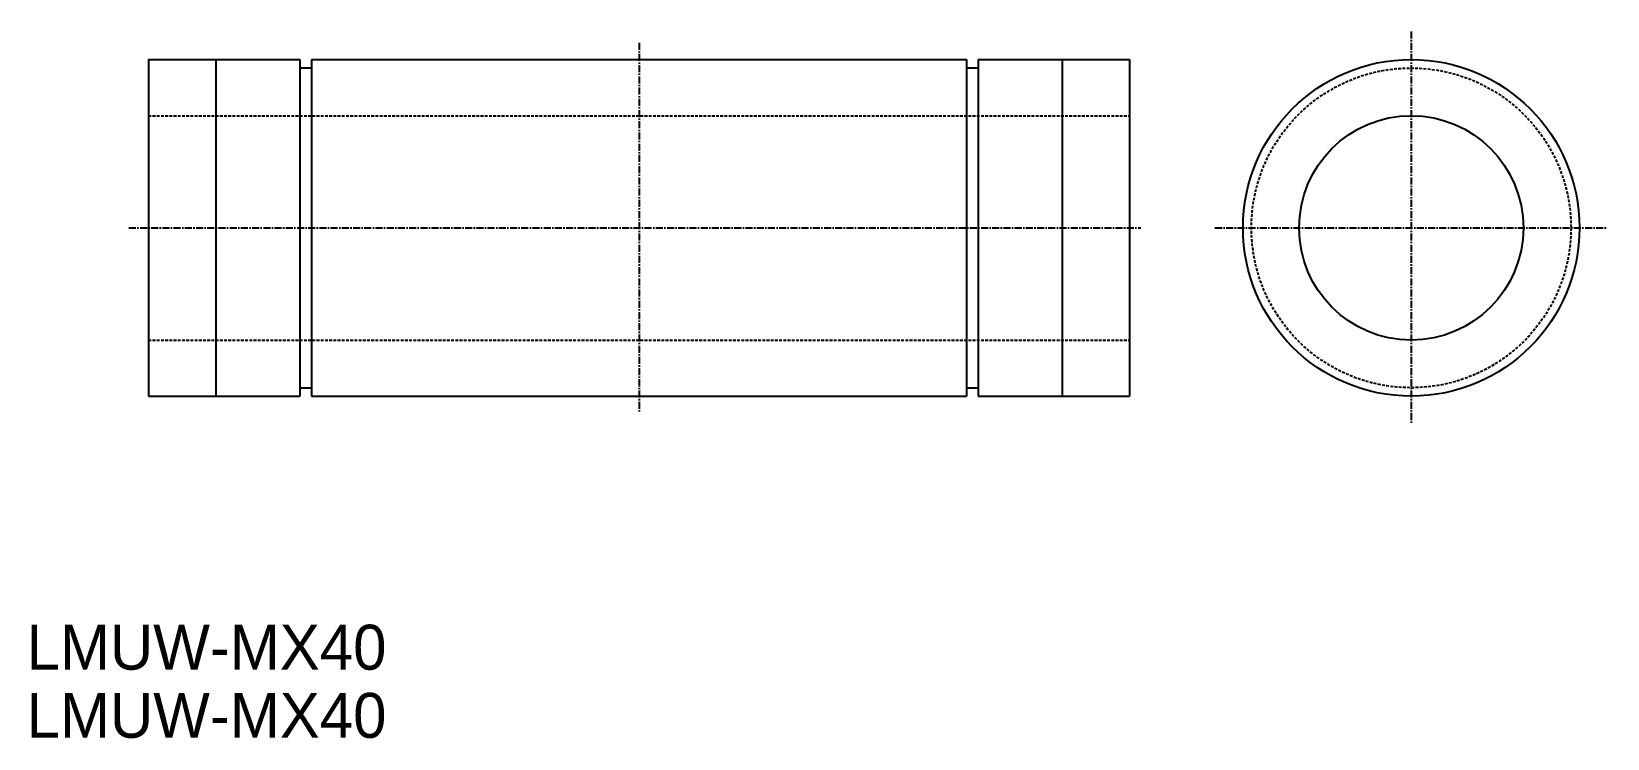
# Model space of a CAD drawing. Extents: x 263 to 544, y -117 to 9.
import ezdxf

# ---------------------------------------------------------------- set-up
doc = ezdxf.new("R2010")
doc.units = 0
doc.linetypes.add('CENTER', pattern=[2, 1.25, -0.25, 0.25, -0.25])
doc.linetypes.add('DASHED', pattern=[0.75, 0.5, -0.25])
doc.layers.get('0').update_dxf_attribs({"linetype": 'CONTINUOUS'})
doc.layers.add('CENTER', color=1, linetype='CENTER')

msp = doc.modelspace()

# ---------------------------------------------------------------- linework, layer by layer
at = {"color": 7, "linetype": 'CONTINUOUS'}
for p, q in [((284.02, 4.11), (311.02, 4.11)), ((284.02, 4.11), (284.02, -55.89)), ((296.02, 4.11), (296.02, -55.89)), ((311.02, 4.11), (311.02, -55.89)), ((313.12, 4.11), (429.92, 4.11)), ((313.12, 4.11), (313.12, -55.89)), ((429.92, 4.11), (429.92, -55.89)), ((432.02, 4.11), (459.02, 4.11)), ((432.02, 4.11), (432.02, -55.89)), ((447.02, 4.11), (447.02, -55.89)), ((459.02, 4.11), (459.02, -55.89)), ((311.02, 2.61), (313.12, 2.61)), ((429.92, 2.61), (432.02, 2.61)), ((284.02, -55.89), (311.02, -55.89)), ((311.02, -54.39), (313.12, -54.39)), ((313.12, -55.89), (429.92, -55.89)), ((429.92, -54.39), (432.02, -54.39)), ((432.02, -55.89), (459.02, -55.89))]:
    msp.add_line(p, q, dxfattribs=at)
at = {"color": 3, "linetype": 'DASHED'}
for p, q in [((284.02, -5.89), (459.02, -5.89)), ((284.02, -45.89), (459.02, -45.89))]:
    msp.add_line(p, q, dxfattribs=at)
at = {"color": 7, "linetype": 'CONTINUOUS'}
for radius in [30, 20]:
    msp.add_circle((509.25, -25.89), radius, dxfattribs=at)
at = {"color": 3, "linetype": 'DASHED'}
msp.add_circle((509.25, -25.89), 28.5, dxfattribs=at)
at = {"layer": 'CENTER', "color": 1, "linetype": 'CENTER'}
for p, q in [((509.25, 9.11), (509.25, -60.89)), ((371.52, 7.11), (371.52, -58.89)), ((280.52, -25.89), (461.02, -25.89)), ((474.25, -25.89), (544.25, -25.89))]:
    msp.add_line(p, q, dxfattribs=at)

# ---------------------------------------------------------------- texts
for p in [(262.29, -104.64), (262.29, -116.79)]:
    msp.add_text('LMUW-MX40', height=8).set_placement(p)

doc.saveas('drawing.dxf')
